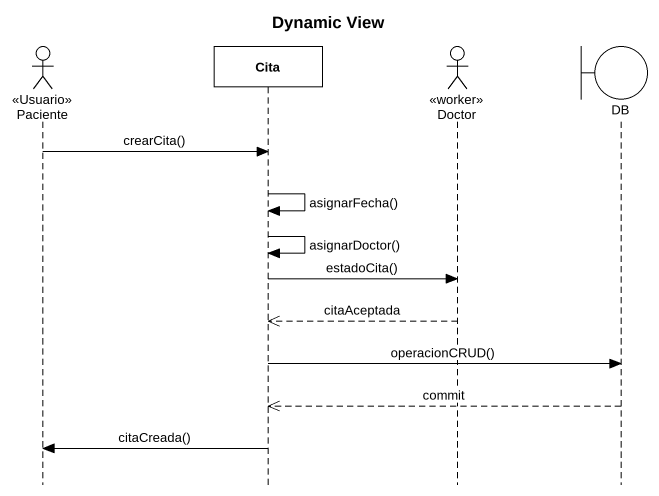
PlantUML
@startuml
title Dynamic View
hide footbox
actor Paciente <<Usuario>>
participant Cita
actor Doctor <<worker>>
boundary DB

Paciente -> Cita : crearCita()
Cita -> Cita : asignarFecha()
Cita -> Cita : asignarDoctor()
Cita -> Doctor : estadoCita()
Doctor -->> Cita : citaAceptada
Cita -> DB : operacionCRUD()
DB -->> Cita : commit
Cita -> Paciente : citaCreada()
@enduml
